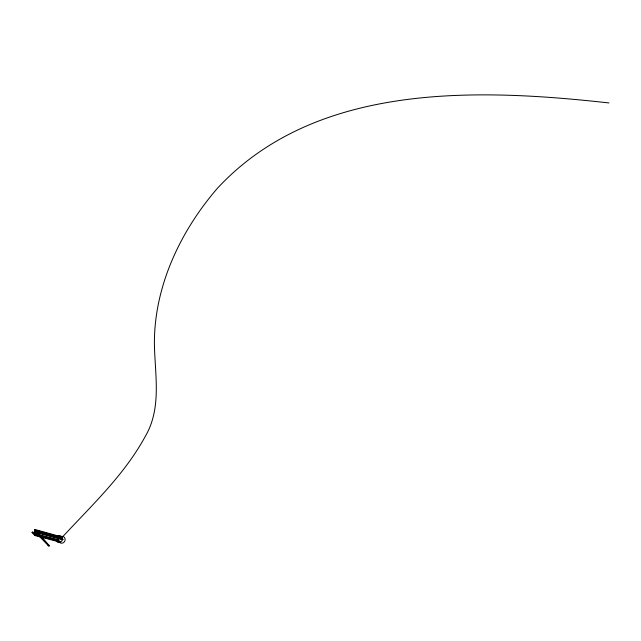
<?xml version="1.0" encoding="UTF-8"?>
<svg xmlns="http://www.w3.org/2000/svg" width="641" height="641" viewBox="0 0 641 641"><rect width="100%" height="100%" fill="white"/><g stroke="black" fill="none" stroke-linecap="round" stroke-linejoin="round"><path stroke-width="0.96" d="M60.919 538.656C90.894 506.126 124.218 475.35 145.475 436.032C162.117 407.388 154.689 373.847 154.393 342.655C154.497 285.501 180.714 230.752 217.547 188.134C315.997 82.328 477.12 88.266 608.95 102.945M60.679 541.805L60.31 542.19L34.975 535.555L32.05 532.503L32.451 532.078L35.279 532.847M62.986 539.385L62.618 539.77L37.474 532.951L37.875 532.535L62.986 539.385L61.616 537.967M48.596 545.555C50.166 547.142 46.721 545.082 47.787 544.425L35.872 532.142M34.975 535.555L35.375 535.139L59.741 541.557M48.9 545.243L49.389 545.932L34.55 529.899L34.951 529.482L60.246 536.549M35.391 532.27L34.967 531.197L61.055 538.152M35.808 531.213L33.709 533.4L59.124 540.187M37.843 534.786L34.077 533.785L36.176 531.597L61.4 538.512L59.877 536.934L34.55 529.899M39.726 535.283L58.531 540.291M32.05 532.503L33.941 533.008M34.662 531.509L35.367 531.693M47.49 544.738L35.575 532.455M57.578 539.345L58.94 540.772M34.951 529.482L37.875 532.535M37.747 532.679L48.748 545.066L48.436 545.395L47.787 544.441M34.967 531.197L35.511 531.766M32.451 532.078L35.375 535.139M57.442 536.245A3.509 3.237 -60.8 0 1 62.049 537.182A3.509 3.237 -60.8 0 1 60.623 542.03A3.509 3.237 -60.8 0 1 56.136 540.659M61.288 536.469A3.477 3.213 -61 0 1 64.949 538.432A3.477 3.213 -61 0 1 63.427 542.663A3.477 3.213 -61 0 1 59.276 542.07"/></g></svg>
